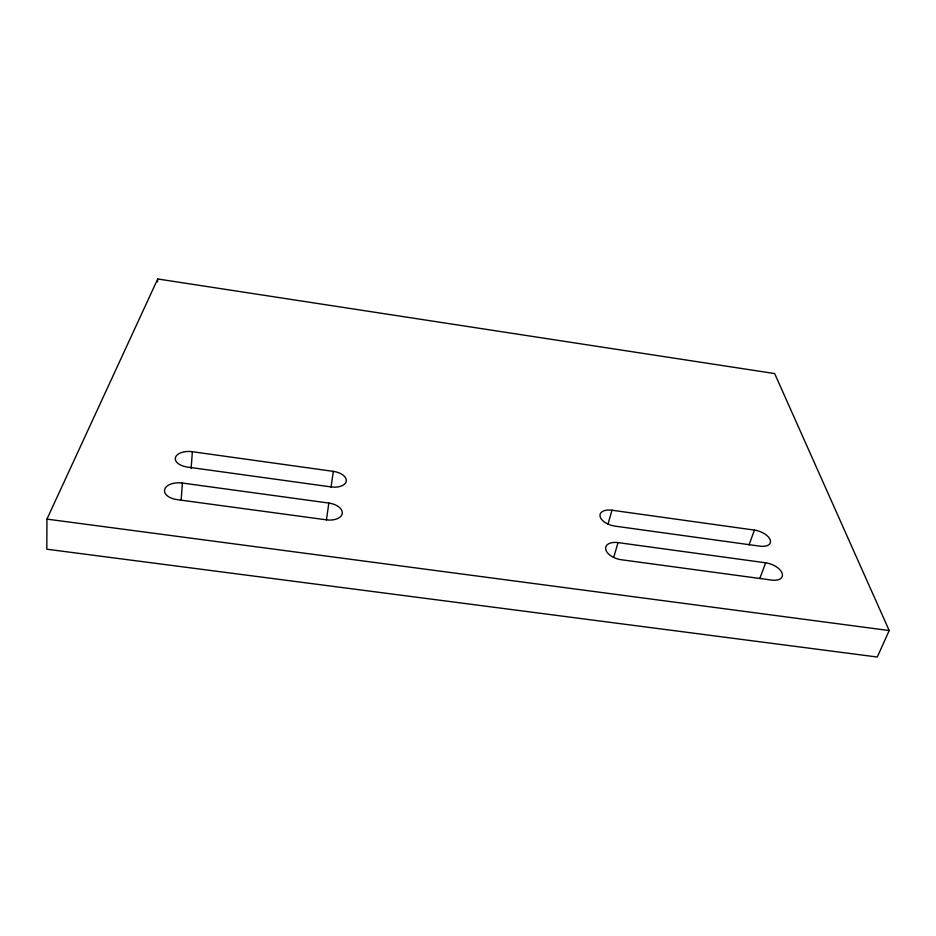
<?xml version="1.0" encoding="UTF-8"?>
<svg xmlns="http://www.w3.org/2000/svg" width="936" height="936" viewBox="0 0 936 936"><rect width="100%" height="100%" fill="white"/><g stroke="black" fill="none" stroke-linecap="round" stroke-linejoin="round"><path stroke-width="1.4" d="M46.94 519.117L46.8 549.21L877.278 657.025L889.2 630.548L774.657 373.569L157.728 278.975L46.94 519.117L889.2 630.548M157.576 281.865L157.728 278.975M181.151 500.187L182.368 483.034L328.84 503.065A14.742 8.471 7.6 0 1 342.248 513.431A14.742 8.471 7.6 0 1 326.477 519.843L177.068 499.625A15.222 8.518 3.1 0 1 164.724 489.282A15.222 8.518 3.1 0 1 182.368 483.034M191.119 468.491L192.371 451.714L333.321 471.37A14.192 7.851 7.8 0 1 346.273 481.092A14.192 7.851 7.8 0 1 331.122 486.919L187.469 467.076A14.625 7.897 3.8 0 1 175.5 457.388A14.625 7.897 3.8 0 1 192.371 451.714M326.418 519.843L328.84 503.065M331.04 487.211L333.321 471.37M608.037 524.043L611.98 510.225L754.393 530.092A13.97 7.16 19.8 0 1 770.223 539.932A13.97 7.16 19.8 0 1 759.915 546.156L614.952 526.126A13.876 7.476 16.3 0 1 600.046 516.309A13.876 7.476 16.3 0 1 611.98 510.225M613.723 557.341L618.041 542.611L765.648 562.805A14.555 7.675 20.8 0 1 782.157 573.277A14.555 7.675 20.8 0 1 771.592 580.074L621.247 559.728A14.426 8.038 17 0 1 605.721 549.28A14.426 8.038 17 0 1 618.041 542.611M749.046 544.951L754.393 530.092M759.81 578.495L765.648 562.805"/></g></svg>
